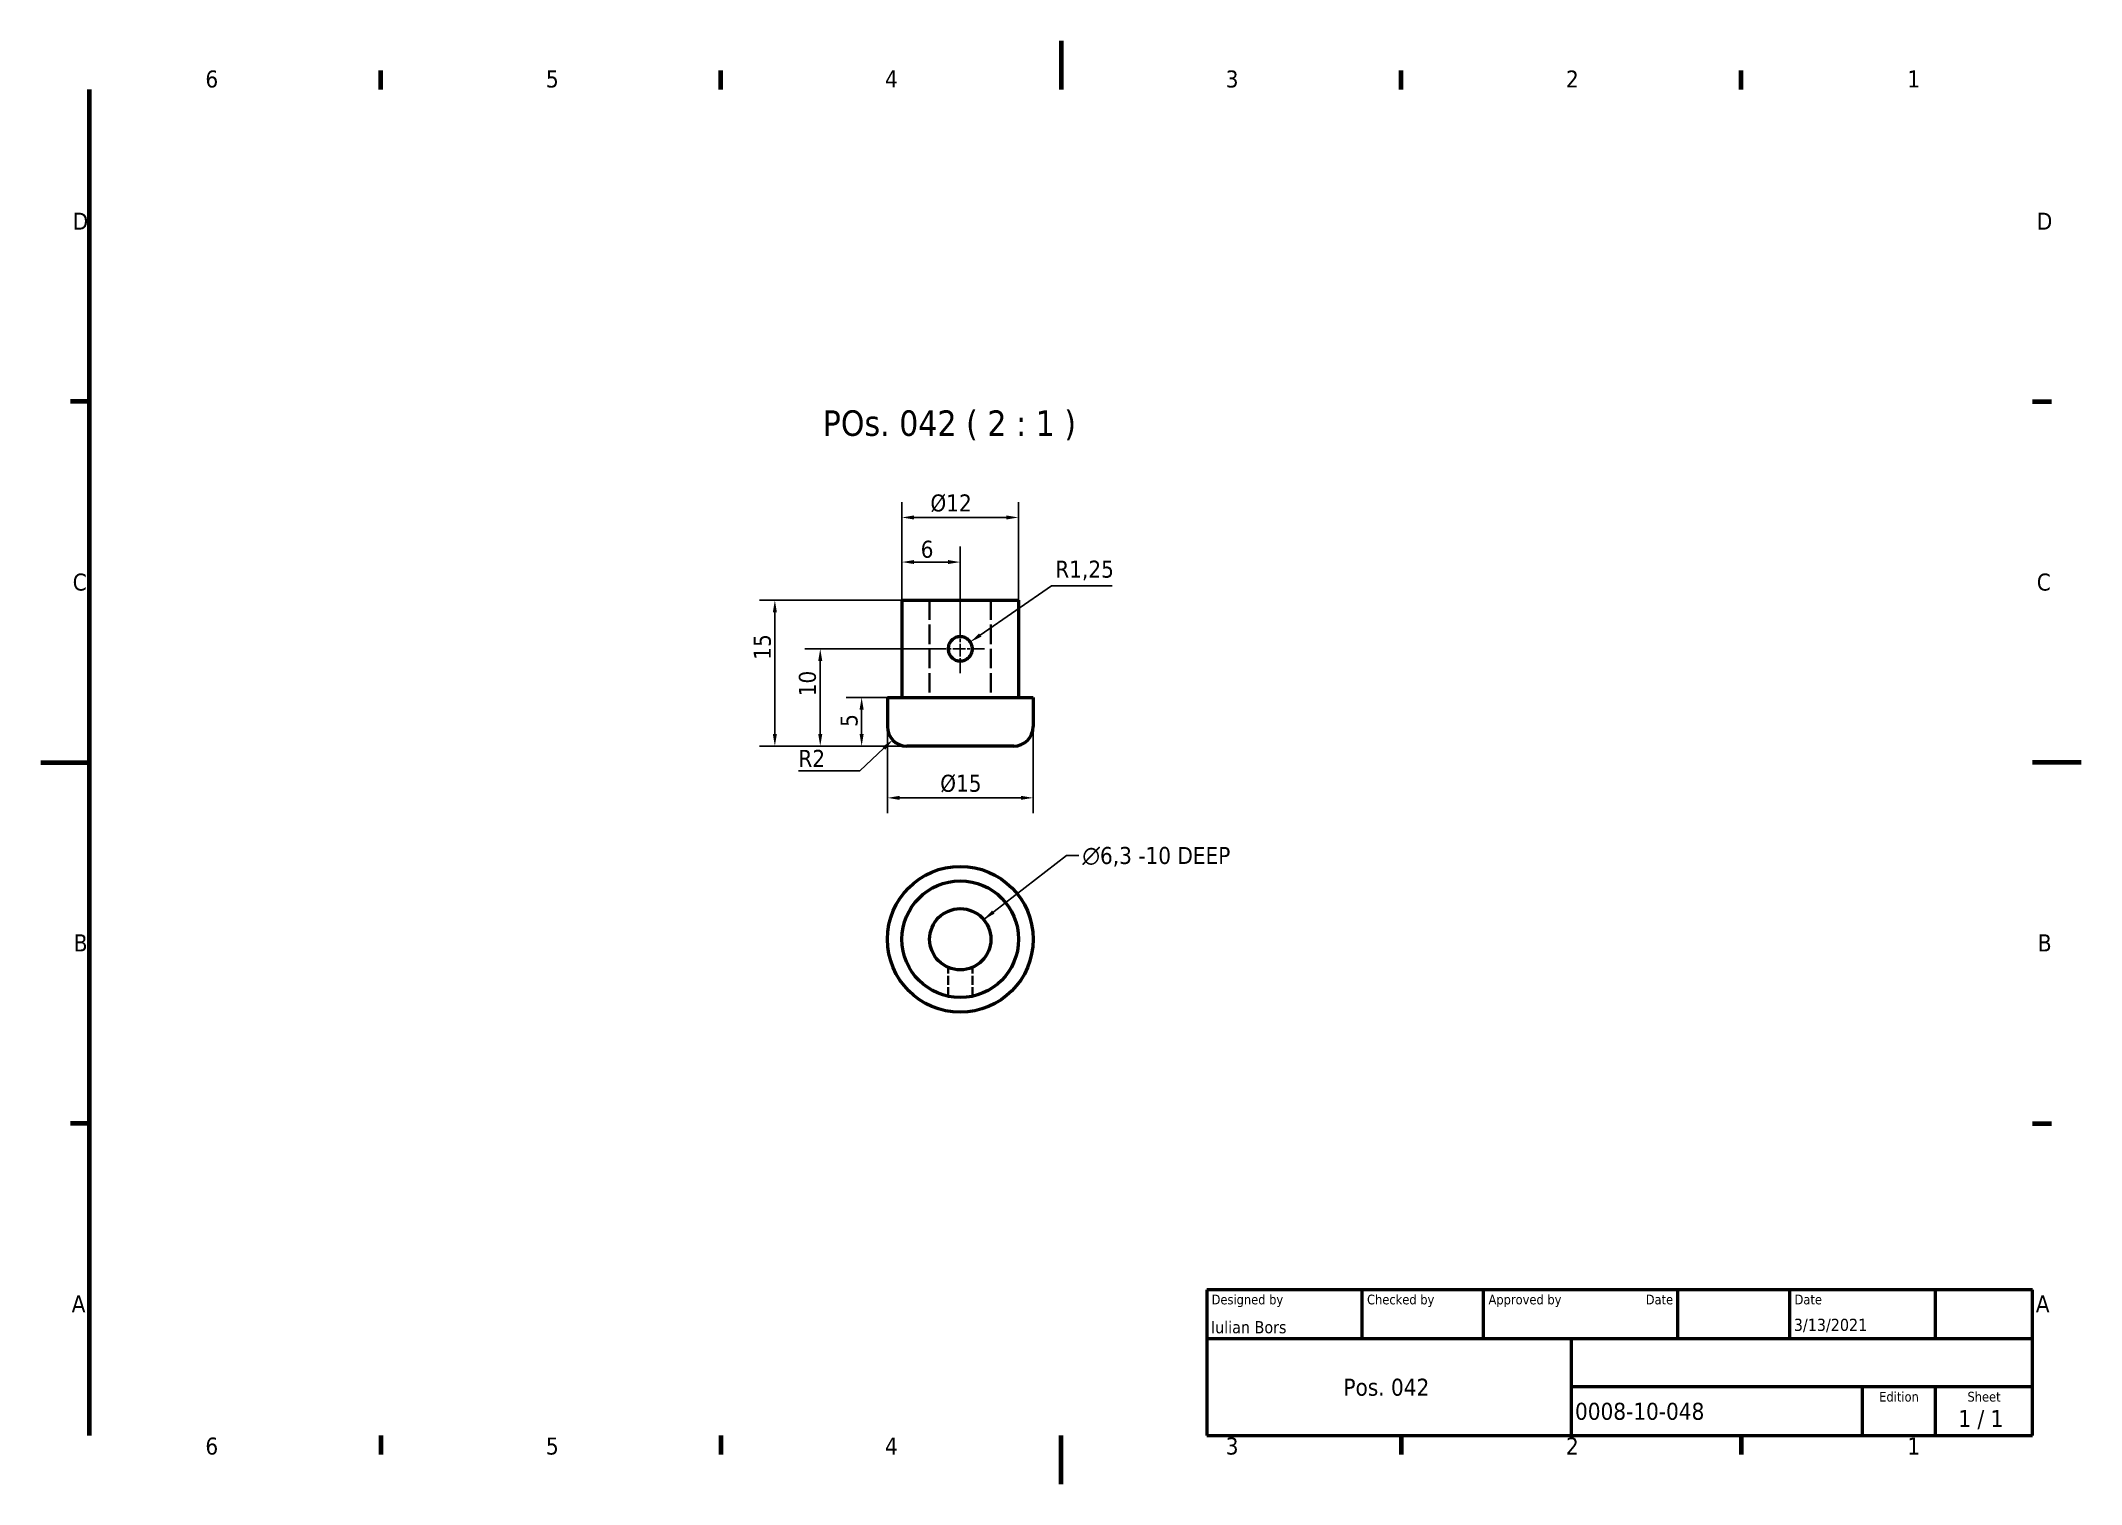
# Model space of a CAD drawing. Header units: millimetres. Extents: x 0 to 210, y 0 to 149.
import ezdxf
from ezdxf.enums import TextEntityAlignment as Align

# ---------------------------------------------------------------- set-up
doc = ezdxf.new("R2010")
doc.units = ezdxf.units.MM
doc.header["$LTSCALE"] = 0.5
doc.linetypes.add('CHAIN', pattern=[0.3543, 0.2362, -0.0295, 0.0591, -0.0295])
doc.linetypes.add('DASHED', pattern=[0.2068, 0.1655, -0.0413])
for name, color, linetype, lineweight in [('Border (ISO)', 7, 'Continuous', 70), ('Center Mark (ISO)', 7, 'Continuous', 25), ('Dimension (ISO)', 7, 'Continuous', 25), ('Hidden (ISO)', 7, 'DASHED', 35), ('Symbol (ISO)', 7, 'Continuous', 25), ('Title (ISO)', 7, 'Continuous', 50), ('Visible (ISO)', 7, 'Continuous', 50)]:
    doc.layers.add(name, color=color, linetype=linetype, lineweight=lineweight)
doc.styles.add('Note Text (ISO)', font='tahoma.ttf')
doc.styles.add('Text Style39', font='tahoma.ttf')
doc.styles.add('Text Style41', font='tahoma.ttf')
doc.styles.add('Text Style45', font='tahoma.ttf')
doc.dimstyles.new('Default - Method 1b (ISO)', dxfattribs={"dimscale": 0.5, "dimtxt": 3.5, "dimasz": 2.5, "dimexe": 3.175, "dimexo": 0, "dimgap": 0.762, "dimtad": 1, "dimtoh": 1, "dimrnd": 1e-08, "dimtxsty": 'Note Text (ISO)', "dimcen": 0.09, "dimdle": 10, "dimclrd": 256, "dimclre": 256, "dimclrt": 256, "dimazin": 2, "dimtfac": 1, "dimtmove": 0, "dimatfit": 3, "dimfxl": 0, "dimtolj": 1, "dimlwd": -1, "dimlwe": -1, "dimarcsym": 0})
doc.dimstyles.new('Default - Method 1b (ISO)$7', dxfattribs={"dimscale": 0.5, "dimtxt": 3.5, "dimasz": 2.5, "dimexe": 3.175, "dimexo": 0, "dimgap": 0.762, "dimtad": 1, "dimtoh": 1, "dimrnd": 1e-08, "dimtxsty": 'Note Text (ISO)', "dimcen": 0.09, "dimdle": 10, "dimclrd": 256, "dimclre": 256, "dimclrt": 256, "dimazin": 2, "dimtfac": 1, "dimtmove": 0, "dimatfit": 3, "dimfxl": 0, "dimtolj": 1, "dimlwd": -1, "dimlwe": -1, "dimarcsym": 0})

# ---------------------------------------------------------------- blocks, each defined once
blk = doc.blocks.new('Borders Default Border')
at = {"layer": 'Border (ISO)'}
for p, q in [((70, 287), (70, 290.9)), ((140, 287), (140, 290.9)), ((280, 287), (280, 290.9)), ((350, 287), (350, 290.9)), ((10, 222.75), (6.1, 222.75)), ((410, 222.75), (413.9, 222.75)), ((10, 74.25), (6.1, 74.25)), ((410, 74.25), (413.9, 74.25)), ((70, 10), (70, 6.1)), ((140, 10), (140, 6.1)), ((280, 10), (280, 6.1)), ((350, 10), (350, 6.1))]:
    blk.add_line(p, q, dxfattribs=at)
at = {"layer": 'Border (ISO)', "flags": 128}
for points in [[(210, 297), (210, 287)], [(10, 10), (10, 287)], [(0, 148.5), (10, 148.5)], [(420, 148.5), (410, 148.5)], [(210, 0), (210, 10)]]:
    blk.add_lwpolyline(points, dxfattribs=at)
at = {"layer": 'Border (ISO)', "char_height": 3.5, "attachment_point": 7, "style": 'Note Text (ISO)'}
for s, insert in [('6', (33.88, 287.33)), ('5', (103.98, 287.33)), ('4', (173.78, 287.4)), ('3', (243.91, 287.33)), ('2', (313.94, 287.4)), ('1', (384.21, 287.4)), ('D', (6.57, 258.13)), ('D', (410.87, 258.13)), ('C', (6.56, 183.81)), ('C', (410.86, 183.81)), ('B', (6.78, 109.63)), ('B', (411.08, 109.63)), ('A', (6.36, 35.38)), ('A', (410.66, 35.38)), ('6', (33.88, 6.03)), ('5', (103.98, 6.03)), ('4', (173.78, 6.1)), ('3', (243.91, 6.03)), ('2', (313.94, 6.1)), ('1', (384.21, 6.1))]:
    blk.add_mtext(s, dxfattribs=dict(at, insert=insert))
blk = doc.blocks.new('*D5')
at = {"layer": 'Defpoints', "color": 0}
for p in [(100.63, 99.46), (88.63, 90.94), (100.63, 90.94)]:
    blk.add_point(p, dxfattribs=at)
at = {"layer": 'Dimension (ISO)'}
for p, q in [((88.63, 90.94), (88.63, 101.05)), ((100.63, 90.94), (100.63, 101.05)), ((89.88, 99.46), (99.38, 99.46))]:
    blk.add_line(p, q, dxfattribs=at)
for points in [[(89.88, 99.67), (89.88, 99.25), (88.63, 99.46)], [(99.38, 99.67), (99.38, 99.25), (100.63, 99.46)]]:
    blk.add_solid(points, dxfattribs=at)
at = {"layer": 'Dimension (ISO)', "insert": (91.56, 101.83), "char_height": 1.75, "attachment_point": 1, "style": 'Note Text (ISO)'}
blk.add_mtext('\\A1;\\fTahoma|b0|i0;\\H1.7500;Ø12', dxfattribs=at)
blk = doc.blocks.new('*D6')
at = {"layer": 'Defpoints', "color": 0}
for p in [(87.13, 77.94), (102.13, 77.94), (102.13, 70.61)]:
    blk.add_point(p, dxfattribs=at)
at = {"layer": 'Dimension (ISO)'}
for p, q in [((87.13, 77.94), (87.13, 69.03)), ((102.13, 77.94), (102.13, 69.03)), ((88.38, 70.61), (100.88, 70.61))]:
    blk.add_line(p, q, dxfattribs=at)
for points in [[(88.38, 70.82), (88.38, 70.41), (87.13, 70.61)], [(100.88, 70.82), (100.88, 70.41), (102.13, 70.61)]]:
    blk.add_solid(points, dxfattribs=at)
at = {"layer": 'Dimension (ISO)', "insert": (92.57, 72.99), "char_height": 1.75, "attachment_point": 1, "style": 'Note Text (ISO)'}
blk.add_mtext('\\A1;\\fTahoma|b0|i0;\\H1.7500;Ø15', dxfattribs=at)
blk = doc.blocks.new('*D7')
at = {"layer": 'Defpoints', "color": 0}
for p in [(95.66, 86.65), (94.63, 85.94)]:
    blk.add_point(p, dxfattribs=at)
at = {"layer": 'Dimension (ISO)'}
for p, q in [((104.03, 92.42), (96.69, 87.36)), ((110.27, 92.42), (104.03, 92.42))]:
    blk.add_line(p, q, dxfattribs=at)
blk.add_solid([(96.57, 87.53), (96.81, 87.19), (95.66, 86.65)], dxfattribs=at)
at = {"layer": 'Dimension (ISO)', "insert": (104.41, 95.02), "char_height": 1.75, "attachment_point": 1, "style": 'Note Text (ISO)'}
blk.add_mtext('\\A1;R1,25', dxfattribs=at)
blk = doc.blocks.new('*D8')
at = {"layer": 'Defpoints', "color": 0}
for p in [(89.13, 77.94), (87.67, 76.57)]:
    blk.add_point(p, dxfattribs=at)
at = {"layer": 'Dimension (ISO)'}
for p, q in [((84.28, 73.39), (86.76, 75.72)), ((77.97, 73.39), (84.28, 73.39))]:
    blk.add_line(p, q, dxfattribs=at)
blk.add_solid([(86.62, 75.87), (86.9, 75.56), (87.67, 76.57)], dxfattribs=at)
at = {"layer": 'Dimension (ISO)', "insert": (77.97, 75.55), "char_height": 1.75, "attachment_point": 1, "style": 'Note Text (ISO)'}
blk.add_mtext('\\A1;R2', dxfattribs=at)
blk = doc.blocks.new('*D9')
at = {"layer": 'Defpoints', "color": 0}
for p in [(87.13, 80.94), (84.48, 75.94), (89.13, 75.94)]:
    blk.add_point(p, dxfattribs=at)
at = {"layer": 'Dimension (ISO)'}
for p, q in [((87.13, 80.94), (82.89, 80.94)), ((84.48, 79.69), (84.48, 77.19)), ((89.13, 75.94), (82.89, 75.94))]:
    blk.add_line(p, q, dxfattribs=at)
for points in [[(84.27, 79.69), (84.69, 79.69), (84.48, 80.94)], [(84.27, 77.19), (84.69, 77.19), (84.48, 75.94)]]:
    blk.add_solid(points, dxfattribs=at)
at = {"layer": 'Dimension (ISO)', "insert": (82.31, 77.92), "char_height": 1.75, "attachment_point": 1, "rotation": 90, "style": 'Note Text (ISO)'}
blk.add_mtext('\\A1;5', dxfattribs=at)
blk = doc.blocks.new('*D10')
at = {"layer": 'Defpoints', "color": 0}
for p in [(88.63, 90.94), (75.55, 75.94), (89.13, 75.94)]:
    blk.add_point(p, dxfattribs=at)
at = {"layer": 'Dimension (ISO)'}
for p, q in [((88.63, 90.94), (73.96, 90.94)), ((75.55, 89.69), (75.55, 77.19)), ((89.13, 75.94), (73.96, 75.94))]:
    blk.add_line(p, q, dxfattribs=at)
for points in [[(75.34, 89.69), (75.76, 89.69), (75.55, 90.94)], [(75.34, 77.19), (75.76, 77.19), (75.55, 75.94)]]:
    blk.add_solid(points, dxfattribs=at)
at = {"layer": 'Dimension (ISO)', "insert": (73.38, 84.82), "char_height": 1.75, "attachment_point": 1, "rotation": 90, "style": 'Note Text (ISO)'}
blk.add_mtext('\\A1;15', dxfattribs=at)
blk = doc.blocks.new('*D11')
at = {"layer": 'Defpoints', "color": 0}
for p in [(92.13, 85.94), (80.22, 75.94), (89.13, 75.94)]:
    blk.add_point(p, dxfattribs=at)
at = {"layer": 'Dimension (ISO)'}
for p, q in [((92.13, 85.94), (78.64, 85.94)), ((80.22, 84.69), (80.22, 77.19)), ((89.13, 75.94), (78.64, 75.94))]:
    blk.add_line(p, q, dxfattribs=at)
for points in [[(80.01, 84.69), (80.43, 84.69), (80.22, 85.94)], [(80.01, 77.19), (80.43, 77.19), (80.22, 75.94)]]:
    blk.add_solid(points, dxfattribs=at)
at = {"layer": 'Dimension (ISO)', "insert": (78.02, 81.06), "char_height": 1.75, "attachment_point": 1, "rotation": 90, "style": 'Note Text (ISO)'}
blk.add_mtext('\\A1;10', dxfattribs=at)
blk = doc.blocks.new('*D12')
at = {"layer": 'Defpoints', "color": 0}
for p in [(94.63, 94.87), (88.63, 90.94), (94.63, 88.44)]:
    blk.add_point(p, dxfattribs=at)
at = {"layer": 'Dimension (ISO)'}
for p, q in [((88.63, 90.94), (88.63, 96.46)), ((89.88, 94.87), (93.38, 94.87)), ((94.63, 88.44), (94.63, 96.46))]:
    blk.add_line(p, q, dxfattribs=at)
for points in [[(89.88, 95.08), (89.88, 94.67), (88.63, 94.87)], [(93.38, 95.08), (93.38, 94.67), (94.63, 94.87)]]:
    blk.add_solid(points, dxfattribs=at)
at = {"layer": 'Dimension (ISO)', "insert": (90.56, 97.07), "char_height": 1.75, "attachment_point": 1, "style": 'Note Text (ISO)'}
blk.add_mtext('\\A1;6', dxfattribs=at)
blk = doc.blocks.new('Title Blocks I.A.B')
at = {"layer": 'Title (ISO)'}
for p, q in [((270.07, 130), (100.07, 130)), ((100.07, 130), (100.07, 100)), ((132.07, 120), (132.07, 130)), ((157.07, 120), (157.07, 130)), ((197.07, 120), (197.07, 130)), ((220.07, 120), (220.07, 130)), ((250.07, 120), (250.07, 130)), ((270.07, 100), (270.07, 130)), ((100.07, 120), (270.07, 120)), ((175.07, 120), (175.07, 100)), ((270.07, 110), (175.07, 110)), ((235.07, 100), (235.07, 110)), ((250.07, 100), (250.07, 110)), ((100.07, 100), (270.07, 100))]:
    blk.add_line(p, q, dxfattribs=at)
at = {"layer": 'Title (ISO)', "style": 'Text Style41'}
for s, p in [('Designed by', (101.07, 129)), ('Checked by', (133.07, 129)), ('Approved by', (158.07, 129)), ('Date', (221.07, 129))]:
    blk.add_text(s, height=2, dxfattribs=at).set_placement(p, align=Align.TOP_LEFT)
blk.add_text('Date', height=2, dxfattribs=at).set_placement((196.07, 129), align=Align.TOP_RIGHT)
for s, p in [('Edition', (242.57, 109)), ('Sheet', (260.07, 109))]:
    blk.add_text(s, height=2, dxfattribs=at).set_placement(p, align=Align.TOP_CENTER)
at = {"layer": 'Title (ISO)', "style": 'Note Text (ISO)'}
blk.add_text('1 / 1 ', height=3.5, dxfattribs=at).set_placement((260.07, 103.5), align=Align.MIDDLE_CENTER)
at = {"layer": 'Title (ISO)'}
for tag, p, height, style in [('AUTHOR_001', (100.92, 121.05), 2.5, 'Text Style39'), ('CREATION_DATE_001', (220.91, 121.54), 2.5, 'Text Style39'), ('COMPANY_001', (128.21, 108.21), 3.5, 'Note Text (ISO)'), ('PART_NUMBER_001', (175.88, 103.25), 3.5, 'Note Text (ISO)')]:
    blk.add_attdef(tag, p, '', height=height, dxfattribs=dict(at, style=style))
at = {"layer": 'Title (ISO)', "style": 'Text Style39'}
for tag, p in [('CHECKED_BY', (133.07, 121)), ('ENG_APPROVED_BY', (158.07, 121))]:
    blk.add_attdef(tag, text='', height=2.5, dxfattribs=at).set_placement(p, align=Align.BOTTOM_LEFT)
blk.add_attdef('ENG_APPROVAL_DATE', text='', height=2.5, dxfattribs=at).set_placement((196.07, 121), align=Align.BOTTOM_RIGHT)
at = {"layer": 'Title (ISO)', "style": 'Note Text (ISO)'}
for tag, p in [('TITLE', (222.57, 115)), ('REVISION_NUMBER', (242.57, 103.5))]:
    blk.add_attdef(tag, text='', height=3.5, dxfattribs=at).set_placement(p, align=Align.MIDDLE_CENTER)

msp = doc.modelspace()

# ---------------------------------------------------------------- linework, layer by layer
at = {"layer": 'Center Mark (ISO)', "linetype": 'CHAIN', "ltscale": 11.11157}
for p, q in [((94.6321, 88.4397), (94.6321, 83.4399)), ((97.132, 85.9398), (92.1322, 85.9398))]:
    msp.add_line(p, q, dxfattribs=at)
at = {"layer": 'Hidden (ISO)', "ltscale": 24.17795}
for p, q in [((91.482, 90.9398), (91.482, 80.9398)), ((97.782, 90.9398), (97.782, 80.9398))]:
    msp.add_line(p, q, dxfattribs=at)
at = {"layer": 'Hidden (ISO)', "ltscale": 11.334907}
for p, q in [((93.382, 50.1959), (93.382, 53.1729)), ((95.882, 50.1959), (95.882, 53.1729))]:
    msp.add_line(p, q, dxfattribs=at)
at = {"layer": 'Visible (ISO)'}
for p, q in [((88.632, 90.9398), (100.632, 90.9398)), ((88.632, 90.9398), (88.632, 80.9398)), ((100.632, 90.9398), (100.632, 80.9398)), ((87.132, 80.9398), (102.132, 80.9398)), ((87.132, 80.9398), (87.132, 77.9398)), ((102.132, 80.9398), (102.132, 77.9398)), ((100.132, 75.9398), (89.132, 75.9398))]:
    msp.add_line(p, q, dxfattribs=at)
for radius in [7.5, 6, 3.15]:
    msp.add_circle((94.632, 56.0643), radius, dxfattribs=at)
for centre, start, end in [((89.132, 77.9398), 180, 270), ((100.132, 77.9398), 270, 0)]:
    msp.add_arc(centre, 2, start, end, dxfattribs=at)
msp.add_open_spline([(95.882, 85.9398), (95.882, 85.7823), (95.8505, 85.6147), (95.7228, 85.3069), (95.6266, 85.1666), (95.4052, 84.9452), (95.2649, 84.8491), (94.9571, 84.7214), (94.7895, 84.6898), (94.4746, 84.6898), (94.307, 84.7214), (93.9991, 84.8491), (93.8589, 84.9452), (93.6374, 85.1666), (93.5413, 85.3069), (93.4136, 85.6147), (93.382, 85.7823), (93.382, 86.0973), (93.4136, 86.2649), (93.5413, 86.5727), (93.6374, 86.713), (93.8589, 86.9344), (93.9991, 87.0305), (94.307, 87.1582), (94.4746, 87.1898), (94.7895, 87.1898), (94.9571, 87.1582), (95.2649, 87.0305), (95.4052, 86.9344), (95.6266, 86.713), (95.7228, 86.5727), (95.8505, 86.2649), (95.882, 86.0973), (95.882, 85.9398)], degree=3, knots=[0, 0, 0, 0, 0.047236575, 0.047236575, 0.09447315, 0.09447315, 0.141706599, 0.141706599, 0.188940048, 0.188940048, 0.236173496, 0.236173496, 0.283406945, 0.283406945, 0.33064352, 0.33064352, 0.377880095, 0.377880095, 0.42511667, 0.42511667, 0.472353246, 0.472353246, 0.519586694, 0.519586694, 0.566820143, 0.566820143, 0.614053591, 0.614053591, 0.66128704, 0.66128704, 0.708523615, 0.708523615, 0.75576019, 0.75576019, 0.75576019, 0.75576019], dxfattribs=at)

# ---------------------------------------------------------------- block references
at = {"xscale": 0.5, "yscale": 0.5, "zscale": 0.5}
msp.add_blockref('Borders Default Border', (0, 0), dxfattribs=at)
msp.add_blockref('Title Blocks I.A.B', (69.9643, -45), dxfattribs=at).add_auto_attribs({'PART_NUMBER_001': '0008-10-048', 'COMPANY_001': 'Pos. 042', 'AUTHOR_001': 'Iulian Bors', 'CREATION_DATE_001': '3/13/2021'})

# ---------------------------------------------------------------- texts
at = {"layer": 'Symbol (ISO)', "insert": (80.4778, 107.3843), "char_height": 2.62, "attachment_point": 7, "style": 'Text Style45'}
msp.add_mtext('POs. 042 ( 2 : 1 )', dxfattribs=at)
at = {"layer": 'Symbol (ISO)', "insert": (107.2002, 65.5597), "char_height": 1.75, "width": 16.139381, "attachment_point": 1, "line_spacing_factor": 0.6125, "style": 'Note Text (ISO)'}
msp.add_mtext('\\fAIGDT|b0|i0;\\H1.7500;n\\fTahoma|b0|i0;\\H1.7500;6,3 -10 DEEP', dxfattribs=at)

# ---------------------------------------------------------------- dimensions: what is measured, and where the dimension line sits
at = {"layer": 'Dimension (ISO)'}
for base, p1, p2, picture, middle in [((100.632, 99.4591), (88.632, 90.9398), (100.632, 90.9398), '*D5', (93.632, 99.4591)), ((102.132, 70.6134), (87.132, 77.9398), (102.132, 77.9398), '*D6', (94.632, 70.6134))]:
    dim = msp.add_linear_dim(base=base, p1=p1, p2=p2, angle=180, text='\\fTahoma|b0|i0;\\H1.7500;Ø<>', dimstyle='Default - Method 1b (ISO)', override={"dimgap": 0.762, "dimtoh": 0, "dimdec": 2, "dimtol": 0, "dimlim": 0, "dimtp": 0, "dimtm": 0, "dimtdec": 2, "dimtofl": 0, "dimatfit": 1}, dxfattribs=at)
    dim.commit()
    dim.dimension.update_dxf_attribs({"geometry": picture, "text_midpoint": middle, "dimtype": 160})
for base, p1, p2, angle, picture, middle in [((94.6321, 94.8742), (88.632, 90.9398), (94.6321, 88.4397), 180, '*D12', (91.1321, 94.8742)), ((75.5519, 75.9398), (88.632, 90.9398), (89.132, 75.9398), 90, '*D10', (75.5519, 85.9398)), ((80.2225, 75.9398), (92.1322, 85.9398), (89.132, 75.9398), 90, '*D11', (80.2225, 82.1898)), ((84.4779, 75.9398), (87.132, 80.9398), (89.132, 75.9398), 90, '*D9', (84.4779, 78.4398))]:
    dim = msp.add_linear_dim(base=base, p1=p1, p2=p2, angle=angle, dimstyle='Default - Method 1b (ISO)', override={"dimgap": 0.762, "dimtoh": 0, "dimdec": 2, "dimtol": 0, "dimlim": 0, "dimtp": 0, "dimtm": 0, "dimtdec": 2, "dimtofl": 0, "dimatfit": 1}, dxfattribs=at)
    dim.commit()
    dim.dimension.update_dxf_attribs({"geometry": picture, "text_midpoint": middle, "dimtype": 160})
for center, mpoint, override, picture, middle in [((94.6321, 85.9398), (95.6611, 86.6494), {"dimgap": 0.762, "dimtih": 1, "dimdec": 2, "dimlfac": 1.000073, "dimcen": 0, "dimtol": 0, "dimlim": 0, "dimtp": 0, "dimtm": 0, "dimtdec": 2, "dimtofl": 0}, '*D7', (107.3389, 92.4192)), ((89.132, 77.9398), (87.6735, 76.5713), {"dimgap": 0.762, "dimtih": 1, "dimdec": 2, "dimlfac": 1, "dimcen": 0, "dimtol": 0, "dimlim": 0, "dimtp": 0, "dimtm": 0, "dimtdec": 2, "dimtofl": 0}, '*D8', (79.2296, 73.3858))]:
    dim = msp.add_radius_dim(center=center, mpoint=mpoint, dimstyle='Default - Method 1b (ISO)', override=override, dxfattribs=at)
    dim.commit()
    dim.dimension.update_dxf_attribs({"geometry": picture, "text_midpoint": middle, "dimtype": 164})

# ---------------------------------------------------------------- leaders
at = {"layer": 'Symbol (ISO)', "annotation_type": 0, "has_hookline": 1, "hookline_direction": 0, "text_width": 15.8691}
msp.add_leader([(97.0422, 58.0925), (105.5692, 64.6847), (106.8192, 64.6847)], dimstyle='Default - Method 1b (ISO)$7', override={"dimtad": 0}, dxfattribs=at)

doc.saveas('drawing.dxf')
